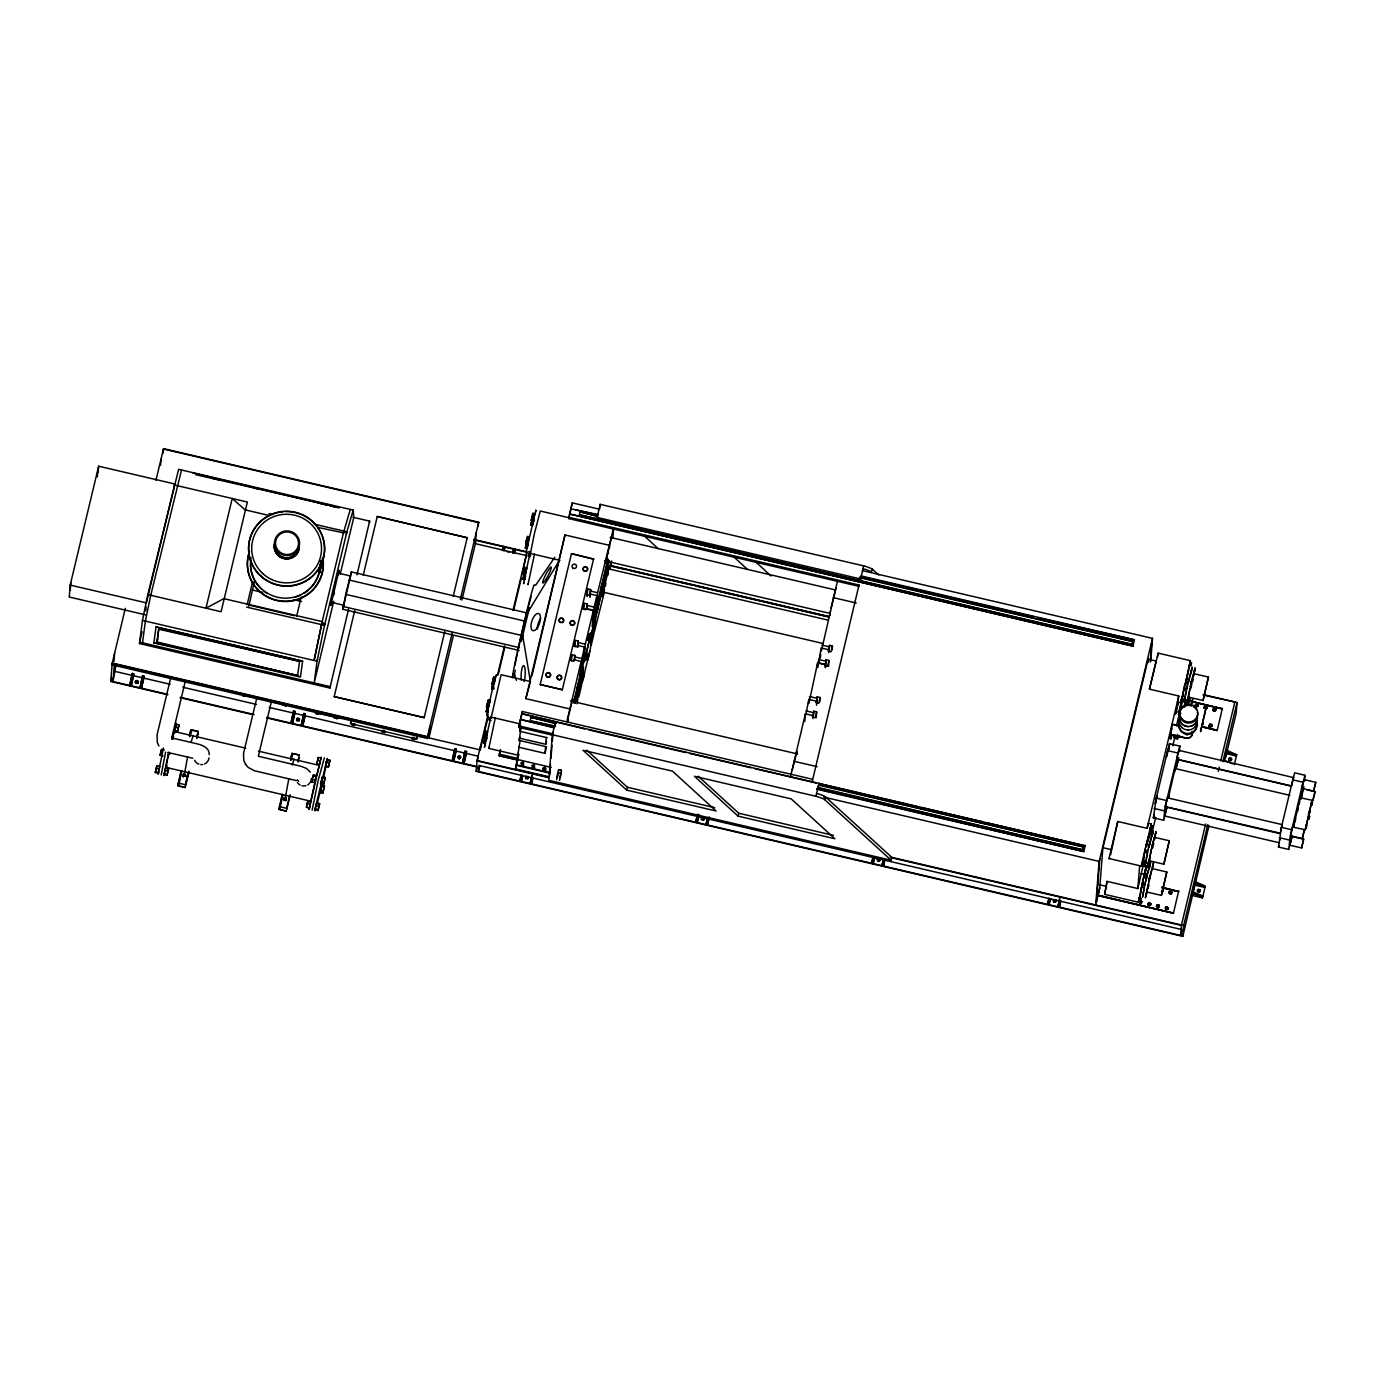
<?xml version="1.0" encoding="UTF-8"?>
<svg xmlns="http://www.w3.org/2000/svg" width="1385" height="1385" viewBox="0 0 1385 1385"><rect width="100%" height="100%" fill="white"/><g stroke="black" fill="none" stroke-linecap="round" stroke-linejoin="round"><path stroke-width="1.5" d="M568.819 517.263L859.012 585.024L858.925 586.34L568.733 518.579L572.265 502.876L599.584 509.265M572.265 502.876L568.733 518.579M1151.783 641.774L1150.191 662.168M862.388 570.62L1152.493 638.364L1150.727 661.355M1141.344 890.434L1138.401 902.241L1104.676 894.364L1107.065 881.379L1137.847 888.564L1144.374 860.085M1138.401 902.241L1145.966 866.889L1143.023 866.214M1188.018 673.647L1190.39 660.662L1158.154 653.131L1157.462 657.304M1139.491 897.497L1139.18 899.003M1150.9 825.962L1150.225 828.819L1150.537 827.278M1179.345 737.426L1179.587 736.249M1189.334 665.406L1189.992 662.671M554.225 735.591L518.769 727.315L522.335 711.509L812.528 779.27L812.406 780.69L859.012 585.024M522.335 711.509L518.769 727.315M555.333 723.628L555.489 721.637L552.355 734.725L548.806 780.309L891.178 860.258L891.871 857.384L825.01 796.479A12.292 2.285 13.5 0 0 817.566 793.64L816.544 793.951M549.655 775.288L550.486 764.572M550.988 758.149L551.992 745.286M552.338 740.992L552.996 732.423M823.729 797.085L1099.119 861.401L1095.725 904.994L1099.69 888.443L1102.841 848.382L1148.286 658.446L1147.957 662.601M1096.418 902.102L1099.777 859.081M70.185 585.093L146.412 602.89L174.874 484.006L98.647 466.208L70.185 585.093L69.25 597.022L145.477 614.819M70.271 589.975L70.825 582.791M97.348 476.856L97.902 469.653M98.162 472.181L98.647 466.208M167.637 694.751L110.765 681.472L112.22 663.017L427.394 736.612L427.255 738.465L112.081 664.869M113.968 661.389L114.591 653.374M167.741 694.352L112.999 681.558L114.28 665.389M112.999 681.558L115.873 665.631M132.302 673.404L129.74 685.471L132.302 673.404L133.774 673.751L133.618 675.741L131.211 685.817L133.774 673.751M348.57 609.106L329.907 688.033L139.47 643.558L142.447 620.411L147.814 594.615L178.613 469.325L353.21 510.095L353.781 517.436L340.26 573.996M145.789 610.837L146.1 606.872M142.568 675.811L140.006 687.86L142.568 675.811L144.04 676.157L143.884 678.131L141.46 688.207L144.04 676.157M160.608 465.135L161.076 459.127M163.188 453.068L163.534 448.636L478.708 522.232L478.05 526.231L478.154 524.811M155.345 772.553L156.903 765.611L159.829 766.286L158.288 773.228L155.345 772.553L156.903 765.611M164.209 773.886L167.083 775.288L168.624 768.346L165.698 767.654L164.971 770.424L164.209 773.886L167.083 775.288M165.698 767.654L168.572 769.056M174.579 730.501L177.47 731.903L179.011 724.961L176.085 724.268L175.358 727.038L174.579 730.501L177.47 731.903M176.085 724.268L175.254 728.458M189.156 771.133L185.226 787.511L177.903 785.797L181.071 770.683M182.889 776.431L185.642 775.998L182.889 776.431L183.409 774.111L185.469 774.596L185.642 775.998M183.409 774.111L184.534 773.921M183.322 776.898C183.807 771.133 185.798 778.82 183.461 775.202M184.17 775.652L187.616 756.66M185.226 787.511L178.648 785.832L181.799 770.995M178.128 782.958L185.452 784.81L188.395 772.38M196.722 737.72L198.194 731.436L190.87 729.722L189.658 736.664M191.39 732.596L191.597 730.034L198.194 731.574M197.968 734.275L196.999 738.361M290.261 794.748L286.349 811.125L279.026 809.411L282.176 794.28M283.561 798.868L283.752 799.976L284.254 797.656L286.331 798.141L285.829 800.461L283.769 799.699M284.254 797.656L286.331 798.141M284.687 800.634L285.829 800.461M285.033 799.197L288.842 778.612M293.551 711.059L290.988 723.126L293.551 711.059L295.022 711.405L294.866 713.396L292.46 723.472L295.022 711.405M286.349 811.125L279.77 809.446L282.904 794.592M279.251 806.572L286.574 808.286M291.231 759.794L292.702 753.648L299.316 755.05L291.975 753.336L290.781 760.261M299.091 757.889L298.104 761.975M317.927 527.443L343.445 532.827L346.891 531.788L353.21 510.095L352.638 512.71M303.817 713.465L301.255 725.515L303.817 713.465L305.289 713.812L305.133 715.785L302.726 725.861L305.289 713.812M319.468 570.689L318.966 572.732L319.848 565.478M320.056 571.434L320.056 564.716L320.281 570.481M319.589 570.135L320.056 564.734M318.966 572.697L320.541 565.842M320.905 560.51L320.627 563.885L320.593 560.856M320.177 571.139C321.303 566.413 321.562 563.366 319.779 564.474M306.362 807.091L309.236 808.476L310.794 801.534L307.851 800.859L307.141 803.612L306.362 807.091L309.305 807.767M307.02 805.031L307.851 800.859M310.794 801.534L307.799 801.569M321.164 758.149L318.238 757.474L316.698 764.416L317.407 761.646M326.427 763.81L327.275 758.53L315.07 809.048L318.031 810.537L319.589 803.594L316.646 802.902L314.862 810.848L315.676 809.117M316.646 802.902L319.519 804.304M318.031 810.537L319.589 803.594M329.907 688.033L330.011 686.614L139.591 642.138L142.101 631.664M328.418 767.151L329.959 760.209L327.033 759.534L325.492 766.459L328.418 767.151L329.145 764.399M334.2 696.62L424.208 717.638L334.2 696.62L354.733 610.595M519.167 650.465L342.874 609.296L345.679 594.355L351.375 571.918L527.65 613.088M351.149 574.74L351.375 571.918M417.127 737.114L416.677 738.984L350.561 723.559L350.855 719.958M369.501 522.56L369.622 521.141L352.881 517.228M377.257 516.484L467.247 537.778L377.257 516.484L363.216 575.329M383.645 730.986C379.455 729.168 387.661 732.388 383.697 730.414M413.682 737.997C409.51 736.145 417.647 739.452 413.734 737.426M416.677 738.984L416.972 735.4M427.878 734.881L427.255 738.465M488.23 716.46L480.231 749.891L428.917 737.911L429.817 726.554M454.817 748.714L452.254 760.78L454.817 748.714L456.288 749.06L456.132 751.051L453.709 761.127L456.288 749.06M461.915 600.051L475.401 543.664L476.267 532.723M465.083 751.12L462.503 763.17L465.083 751.12L466.537 751.466L466.381 753.44L463.975 763.516L466.537 751.466M1208.915 825.945L1182.807 936.364L476.215 771.376L477.081 760.521L488.022 714.816M1182.097 929.387L1180.643 935.429L478.448 771.462L478.933 765.438L1181.128 929.404M480.231 749.891L480.526 746.134M500.175 750.168L499.102 755.794L518.077 760.226M514.095 677.352L515.22 670.115M522.214 574.429L527.01 551.888L513.004 610.37M520.102 740.611L515.48 769.489L518.804 754.513M518.648 747.225L545.032 753.371L546.486 746.775L519.185 740.404L521.21 726.415L520.345 729.687M520.345 725.567L519.894 731.315L547.196 737.686M556.112 723.23L530.905 717.343L556.077 723.784M540.185 684.554L562.327 689.73L540.185 684.554L571.468 553.654L593.594 559.107L571.468 553.654M545.032 753.371L545.569 746.567M519.358 738.136L545.759 744.299L546.296 737.478M570.845 508.78L598.233 514.579M741.113 553.082L579.397 514.753L1131.857 644.337L745.286 554.069M596.883 515.791L580.073 511.861L596.848 516.363M571.468 660.766L571.936 654.741L574.862 655.417L574.55 659.433M574.879 646.795L575.381 640.355L578.307 641.03L577.822 647.366M574.204 660.87L574.862 655.417M577.632 646.691L578.307 641.03M583.777 609.296L584.245 603.271L587.188 603.964L586.876 607.98M579.12 687.427L577.181 703.822M580.107 674.928L581.163 661.441L573.84 659.745L573.494 661.182L570.568 660.489L571.936 654.741M575.381 640.355L573.996 646.102L576.939 646.795L577.285 645.341L584.609 647.055L581.856 658.567L580.748 672.625L573.736 701.953M586.115 608.846L593.472 609.989L592.157 626.886L608.24 559.315M587.084 596.606L587.69 588.885L590.633 589.577L590.027 597.125M586.53 609.417L587.188 603.964M582.791 670.202L581.596 685.385L578.843 696.897L579.848 683.982L575.346 702.836M583.327 663.38L584.609 647.055M593.472 609.989L585.301 644.181L583.968 661.078L573.979 702.853M589.837 596.797L590.633 589.577M878.783 575.035L872.031 568.941A12.292 2.303 13.5 0 0 864.586 566.101L600.086 504.313L596.797 519.392L597.593 515.082M599.757 508.485L600.086 504.313M592.347 630.244L591.153 645.445L593.905 633.932L594.927 621.017L609.452 560.7M592.884 623.44L594.165 607.115L596.918 595.602L589.595 593.888L589.248 595.325L586.322 594.65L587.69 588.885M596.918 595.602L595.81 609.66L607.859 559.367M595.567 618.697L594.598 631.058L604.483 591.637M596.554 606.215L597.61 592.728L613.555 528.135M610.595 566.101L610.82 564.387M612.914 537.847L613.642 528.481M804.789 721.516L805.395 713.812L812.718 715.526L812.372 716.963L815.315 717.638L816.683 711.89L813.757 711.197L812.926 718.659M805.758 714.937L808.84 699.425L816.163 701.122L815.817 702.576L818.743 703.251L820.128 697.503L817.202 696.811L816.527 702.472M808.511 703.493L808.84 699.425M809.03 702.87L817.704 662.359L824.993 664.627L819.487 663.346M813.272 717.222L813.757 711.197M817.444 665.752L817.704 662.359M817.756 667.639L821.149 647.955L828.472 649.669L828.126 651.106L831.069 651.798L832.437 646.033L829.511 645.358L828.715 652.577M816.527 705.259L817.202 696.811M820.353 657.996L820.682 653.98M816.215 717.915L816.683 711.89M821.374 650.863L837.388 581.544M819.781 701.797L820.128 697.503M825.252 667.206L826.066 659.745L828.992 660.437L828.524 666.445M825.443 667.76L826.066 659.745M818.293 786.611L818.189 788.03L819.037 783.166L815.903 796.271L816.873 796.531A12.292 2.285 13.5 0 1 824.317 799.353L891.178 860.258M829.061 651.019L829.511 645.358M832.143 649.894L832.437 646.033M863.617 565.842L860.327 580.921L861.124 576.627M862.89 569.287L863.911 568.975A12.292 2.303 13.5 0 1 871.338 571.832L872.463 569.218M817.981 787.996L1082.689 849.801L818.033 787.424M818.725 784.551L1083.382 846.928L818.673 785.105M816.769 789.225L1083.814 851.585L816.821 788.654M584.764 728.977L521.712 713.673L1085.182 845.819L986.362 822.742M1097.959 895.628L1099.725 887.872M1107.065 881.379L1104.676 894.364M1110.649 854.614L1117.764 821.495L1147.092 828.351L1148.373 823.279L1151.316 823.954L1150.918 826.655M859.496 577.112L1132.549 641.463L861.539 578.168M1132.982 646.12L569.512 513.956L1132.982 646.12L1134.402 639.783L861.054 575.97M1134.402 639.783L1037.642 617.779M1137.847 888.564L1139.647 865.625M1143.629 878.332L1143.785 876.359L1140.617 891.559L1141.465 889.101M1154.259 814.986L1153.376 817.964L1155.956 800.115M1171.97 734.76L1171.017 738.794L1169.546 738.447L1172.299 724.13L1178.341 725.532M1169.13 749.337L1169.546 743.555L1167.053 753.769M1167.036 807.109L1163.66 820.37L1165.062 807.126L1179.812 745.961L1179.414 751.726M1171.017 738.794L1171.329 734.829L1185.993 738.24A5.263 5.176 4.5 0 0 1192.243 731.73M1185.162 684.571L1188.261 670.825L1187.793 674.062M1185.993 738.24L1186.01 737.963A5.263 5.176 4.5 0 0 1192.26 731.436M1097.578 895.541L1173.441 913.269L1097.82 895.022M1178.6 891.68L1161.842 887.179M1180.643 935.429L1181.474 925.007L1205.642 824.023M1182.807 936.364L1183.673 925.526L1207.841 824.525M1194.632 885.396L1195.151 881.674L1205.262 886.071L1202.492 897.861L1192.225 895.472L1192.745 891.75L1202.855 896.13L1196.692 894.693M1192.572 894.017L1192.745 891.75M1195.151 881.674L1192.225 895.472M1202.492 897.861L1192.398 893.186M1202.422 727.073L1217.173 730.518L1202.509 726.519M1186.651 700.031L1222.349 708.947L1188.624 701.07M1226.106 753.873L1226.625 750.168L1236.718 754.842L1232.615 753.873M1203.253 694.612L1237.047 702.507L1236.182 713.344L1225.413 758.357M1278.978 845.716L1278.511 847.187L1281.073 829.338M1291.824 836.419L1289.799 845.196L1301.606 847.949L1303.631 839.172L1291.824 836.419L1288.742 849.438L1290.179 836.332L1303.043 782.248L1292.776 779.859L1280.865 829.632M1304.531 780.95L1304.93 775.184L1302.575 785.901M1305.639 827.901L1306.245 825.131L1306.488 828.109M1311.076 805.152L1311.699 802.365L1312.218 804.235L1311.076 805.152L1311.699 802.365M1311.941 805.343L1312.547 802.573M1117.764 821.495L1108.969 858.769L1109.575 857.938M1146.434 843.69L1141.223 866.3L1141.829 865.469M296.529 719.923C297.844 714.348 301.601 723.057 296.788 720.235M299.558 719.421L299.125 720.91M249.525 551.49A38.001 37.308 4.5 0 0 313.097 589.508C320.541 581.129 324.99 569.443 322.618 558.259L320.402 567.504M460.824 757.076C458.539 761.906 456.721 753.336 460.72 757.11M701.295 819.002L703.182 817.098L704.117 819.66M880.167 860.379L880.185 859.185M1056.097 901.462L1055.682 899.609M1147.784 903.661L1148.529 905.582L1150.589 904.699M1150.762 903.955L1150.329 905.288M1150.693 904.63L1150.693 903.574M1156.51 906.656L1157.254 904.786M1163.348 890.174L1161.478 891.94M1165.374 907.764L1166.118 909.685L1167.936 909.114M1169.165 891.94L1169.165 892.979M1168.126 909.374L1168.351 908.058M1195.307 705.086L1195.445 704.723M1198.215 706.056L1197.488 704.134L1195.428 705.017M1204.102 707.146L1204.275 708.549M1203.236 723.94L1203.063 722.537M1209.053 725.688C1210.94 720.044 1213.624 729.912 1209.295 726.138M1212.844 709.864L1213.554 708.566L1215.372 708.756M1212.031 726L1211.858 724.597M1197.298 890.278L1199.168 892.044M1200.189 891.247L1200.051 889.862M1231.732 759.084L1231.525 760.123M321.199 758.963L321.216 757.128L308.993 809.481L309.807 807.749M1149.446 862.37L1148.788 865.175L1149.031 863.894M1186.391 701.52L1186.651 700.239M1187.863 701.866L1188.122 700.585M142.516 642.83L145.39 621.086L150.74 595.308L181.539 470.017M153.856 642.848L156.02 626.938L302.623 661.164L300.441 677.075L153.856 642.848L172.865 646.553M156.886 642.692L158.842 628.478L299.575 661.337L297.619 675.551L156.886 642.692L157.751 639.178M158.842 628.478L157.059 641.982L297.619 675.551M350.405 577.372L350.509 575.987L337.975 573.061M174.129 733.306L174.268 731.505L245.803 748.194M319.519 570.499L319.97 568.56M489.874 701.468L488.368 707.666L486.533 707.233L487.866 701.226L488.247 700.048L490.082 700.464L489.701 701.658L487.866 701.226M494.012 684.069L495.086 679.273M493.683 688.345L492.056 687.583L491.675 688.76L493.51 689.193L493.891 687.999M496.522 675.811C497.319 665.769 482.794 730.657 488.022 712.582M524.898 579.034L525.625 575.589M535.701 512.121L535.874 509.992L526.04 552.459L526.473 551.369M512.312 677.802L512.883 673.872A48.198 1.402 -76.9 0 1 521.176 634.901L526.871 611.062A48.198 1.402 -76.9 0 1 534.16 584.92L535.631 585.266L554.779 557.237M528.412 583.604L527.979 584.695L534.506 554.087M518.302 753.094L518.128 755.24L488.818 748.385L495.328 717.776M532.013 675.603L564.993 534.974L608.985 545.24M1148.979 835.83L1149.083 834.514L1147.04 841.855M1146.036 860.206L1145.118 864.517M1146.191 868.378L1146.555 866.214M1146.676 865.954L1146.157 868.966M1152.026 835.674L1152.337 834.099M1146.33 878.505L1146.659 876.878M1149.446 867.737L1150.26 863.738M1150.433 863.79L1150.571 862.024L1146.364 878.419M1146.416 892.944L1145.637 896.337L1146.399 892.909M1154.519 838.514L1154.605 837.354L1169.269 840.764L1163.85 864.188L1149.186 860.76L1152.147 845.871M1154.64 839.258L1155.696 833.337M1155.817 833.251L1155.956 831.485L1152.787 843.88M1149.758 877.311L1150.069 875.684M1168.49 748.385L1167.849 750.393M1174.93 735.573L1174.549 738.257L1177.475 738.949L1178.341 735.556M1280.346 833.199L1165.408 806.607L1165.564 805.533L1167.434 797.829L1282.285 824.646L1281.333 828.195M1179.224 711.492L1179.05 712.461L1182.825 696.014M1167.451 797.899L1166.88 800.807M1177.475 738.949L1177.873 736.249M1291.616 785.953L1176.765 759.136L1177.856 753.89L1178.808 750.341L1293.625 777.608M1178.081 759.794L1176.038 768.502L1178.064 759.724L1290.82 786.057M1191.083 672.833L1191.81 669.128M1192.069 668.886L1192.208 667.12L1187.966 683.601L1188.295 681.957M1187.707 699.633L1188.036 698.005M1189.611 700.1L1189.75 698.334L1187.984 704.324M1193.801 675.568L1194.926 669.215M1194.995 669.561L1195.134 667.812L1191.325 682.182M1191.238 706.056L1191.1 705.484M1280.259 833.424L1280.415 832.35M1291.599 785.866L1293.659 777.175M1292.517 827.486L1290.526 835.83L1302.333 838.583L1304.376 829.805L1302.333 838.583M1300.117 799.214L1300.238 797.743L1312.963 800.478L1314.988 791.701L1307.128 789.848M1303.233 782.023L1303.926 779.565L1315.733 782.317L1313.707 791.112L1301.9 788.342L1302.696 784.256M1301.606 847.949L1303.631 839.172M1312.963 800.478L1313.776 796.375M1315.75 782.404L1314.919 786.42M611.599 537.761L611.91 535.51L605.401 563.228L607.236 556.978M175.48 728.545L176.328 723.282L171.74 739.244M608.985 569.737C612.499 550.832 596.987 618.541 604.535 589.162M1185.127 706.004L1185.508 703.615L1184.729 705.813M311.192 799.457L315.105 781.4L314.689 782.629L311.746 781.954L312.231 779.53L315.157 780.222L314.689 782.629M326.756 761.023L326.098 763.966M488.559 706.731L488.766 705.727M527.737 543.041L527.945 542.037M525.486 573.269L523.582 583.674L524.015 582.583M572.195 702.576L572.68 699.183L567.313 720.789M796.427 754.946L796.912 751.536L792.255 769.904M1150.641 828.178L1149.342 834.965L1151.281 827.745M1152.026 835.553L1148.788 847.291L1149.117 845.646M1152.407 835.12L1153.03 830.81L1149.221 845.196M1143.923 889.534L1143.387 892.511M1152.891 867.027L1153.497 862.716L1149.688 877.103M1185.196 696.534L1185.56 694.612M1191.204 671.863L1191.498 670.409M1185.335 705.277L1185.698 703.372M1174.601 772.12L1175.121 768.537L1289.816 795.319M1178.652 751.432L1178.808 750.341M1193.368 676.538L1193.783 673.664L1208.447 677.075L1203.028 700.498L1188.365 697.07L1189.853 689.159M1188.018 704.93L1189.438 700.048M1189.542 699.754L1189.213 701.399M1192.069 703.338L1192.675 699.027L1190.91 705M1303.77 780.638L1303.926 779.565M338.252 575.26L339.065 570.17L330.859 605.366L331.69 602.96M163.049 755.95L160.123 755.258L160.591 752.851L161.456 749.25L164.399 749.943M312.993 777.175L313.477 774.752L316.403 775.444L315.157 780.222M320.541 783.997L322.272 776.812L325.198 777.487L324.713 779.911L323.484 784.689L320.541 783.997L320.922 782.819L323.865 783.512M319.866 792.566L320.35 790.16L323.276 790.835L322.809 793.241L319.866 792.566L321.216 786.559L321.597 785.364L324.523 786.057L322.809 793.241M321.078 787.736L321.233 786.767L320.212 791.129L321.597 785.364M323.484 784.689L325.198 777.487M488.247 700.048L486.533 707.233M486.17 711.786L487.901 704.584L486.17 711.786L488.005 712.202L488.386 711.024M492.039 684.225L493.752 677.023L495.588 677.455L493.874 684.64L492.039 684.225L493.752 677.023M491.675 688.76L493.406 681.558L492.056 687.583M484.075 738.465L485.789 731.263L487.624 731.695L485.91 738.88L484.075 738.465L485.789 731.263M485.546 743.433L483.711 743.001L484.196 740.594L486.031 741.01L486.879 737.426M484.958 738.222L485.442 735.799L483.711 743.001M491.052 720.408L489.217 719.975L489.701 717.568L491.536 718.001M525.694 543.543L527.425 536.359L529.26 536.791L527.529 543.976L525.694 543.543L526.941 538.765M525.348 548.096L527.062 540.894L525.348 548.096L527.183 548.529M531.217 520.535L532.931 513.333L534.766 513.766L533.052 520.95L531.217 520.535L532.931 513.333M530.853 525.071L532.584 517.869L530.853 525.071L532.688 525.504M523.253 574.775L524.967 567.573L526.802 568.006L525.071 575.191L523.253 574.775L524.967 567.573M522.889 579.311L523.374 576.904L525.192 577.32L524.725 579.744L522.889 579.311L524.222 573.303M530.23 556.718L528.395 556.285L528.88 553.879M830.411 610.958L829.615 615.581L830.169 614.109M1310.037 811.662L1308.496 814.345L1309.189 811.454L1309.846 812.631M1308.998 812.424L1309.189 811.454M1308.15 818.812L1308.34 817.86L1308.998 819.02L1308.842 815.938L1309.5 817.115L1308.842 815.938M1309.362 814.536L1308.686 813.376M174.493 733.444L175.151 730.189M326.098 765.438L323.398 778.006M1142.296 862.024L1141.967 863.478M1181.422 698.577L1180.834 700.897L1181.076 700.031M172.9 739.417L173.627 735.902M321.58 624.548L314.118 660.489L322.203 621.605L343.445 532.827L350.284 509.42M314.343 524.188L346.891 531.788L324.505 625.31L317.061 661.182L314.187 682.909L333.733 601.228M321.06 781.625L321.112 781.85M486.308 736.958L484.421 747.363L485.564 743.797M574.498 702.784L574.671 701.849L574.308 703.043M1151.506 827.659L1151.16 829.182M1166.828 754.79L1166.499 756.729L1166.949 755.24M1147.594 852.623L1144.91 865.919L1145.862 862.994M1146.382 858.302L1146.918 855.722M1145.395 872.377L1145.88 870.074M1142.729 895.299L1142.989 894.104M1144.46 886.937L1142.452 897.151L1143.404 894.208M1186.097 692.033L1184.088 702.247L1185.041 699.304M1194.857 669.648L1194.112 672.729L1194.891 669.319M1178.774 757.491L1176.921 765.818M1299.13 804.218L1299.719 801.344M1303.891 786.697L1303.095 790.489M587.967 659.901L589.82 651.019M521.331 641.394L529.468 607.374M521.124 775.098L519.842 781.123L521.297 775.081M522.595 775.444L521.314 781.469L522.751 775.427M531.823 775.479L530.109 783.529L532.03 775.462M532.861 777.833L531.58 783.858L533.017 777.816M697.469 814.155L695.755 822.205L697.209 816.163M698.94 814.501L697.226 822.552L698.681 816.509M707.302 818.57L706.021 824.594L707.475 818.552M709.207 816.908L707.493 824.941L708.93 818.899M872.966 857.246L871.667 863.288L873.121 857.228M883.215 859.652L881.933 865.677L883.388 859.635M884.686 859.981L883.405 866.023L884.842 859.981M1048.878 898.328L1047.597 904.353L1049.034 898.311M1059.56 898.709L1057.846 906.76L1059.785 898.692M1060.598 901.064L1059.317 907.088L1060.772 901.046M1174.186 734.933L1173.736 737.426L1174.099 736.283M1185.647 684.986L1187.62 675.638M1178.029 736.266L1178.168 736.076M1178.271 701.381L1175.553 714.106L1178.116 703.493M1190.39 660.662L1178.496 714.798L1179.345 711.751M607.773 575.485L608.465 572.334M248.85 606.163L254.373 581.613M346.319 534.385L346.891 531.788M545.759 744.299L546.469 740.992M790.766 775.6L805.395 713.812M1155.696 801.24C1153.792 810.866 1159.055 788.048 1156.215 798.972M1145.499 852.433L1146.07 850.148L1145.655 851.723M1168.196 749.891L1167.191 754.288M1149.273 845.404L1149.602 843.777L1149.325 844.746M1179.743 711.942L1176.471 725.878M1186.581 679.741L1187.257 676.642M1185.404 694.474L1187.534 685.558M1188.157 682.909L1188.78 680.087L1188.503 681.056M1143.785 889.395L1146.763 876.411M1150.225 864.223L1149.585 866.889M1192.295 681.576L1192.9 678.823M1148.217 884.063L1146.745 891.975L1161.392 895.403L1166.811 871.996L1152.147 868.568L1145.378 897.844L1147.144 891.853M1191.031 687.635L1191.256 686.441L1190.875 687.86M1280.588 831.485L1280.813 830.463M167.135 774.579L168.624 768.346M177.522 731.193L179.011 724.961M831.035 607.98L835.951 588.14M1179.899 709.397L1180.072 708.064L1179.328 710.972M1177.371 734.5L1176.661 738.118L1177.025 736.976M165.594 752.107L161.179 774.942M168.537 752.782L163.897 775.6L164.728 773.869M1143.439 863.409C1142.66 867.27 1144.391 859.202 1143.612 863.063M1182.548 699.962C1181.821 703.615 1183.5 695.72 1182.721 699.615M1147.49 863.928L1147.905 862.214M1188.278 700.239L1188.538 698.958L1187.949 701.589M168.935 752.176L165.958 767.377L311.054 801.257M169.68 753.873L169.611 754.687M175.41 727.592L175.808 725.55L175.202 727.887M488.922 705.052L489.598 702.16M528.083 541.362L528.776 538.488M527.737 545.88L528.256 543.63M531.338 522.664L533.173 523.08L533.9 520.102M486.464 736.266L487.139 733.392M486.1 740.785L486.793 737.911M525.625 572.576L526.317 569.702M567.261 719.923L581.163 661.441M588.625 635.68C587.344 641.913 590.097 629.154 588.833 635.386M594.823 609.781C593.542 616.013 596.294 603.254 595.031 609.487M601.783 585.232C600.501 591.464 603.254 578.705 601.99 584.937M601.073 594.321C599.792 600.536 602.527 587.829 601.263 594.026M586.842 658.256C585.578 664.471 588.331 651.729 587.05 657.962M593.04 632.356C591.759 638.589 594.529 625.83 593.247 632.062M1178.168 700.879L1177.544 702.507L1178.774 695.997L1149.446 689.141L1158.154 653.131M1145.43 848.572L1142.989 860.847M1146.641 846.806L1147.421 843.413M1151.766 825.927C1152.787 823.383 1149.083 837.371 1151.454 827.503M1184.608 684.883L1182.167 697.157L1183.24 694.595M1147.144 854.043L1148.355 849.247M1152.493 833.857L1152.822 832.229L1152.095 835.449M1143.041 879.7L1141.101 890.018M1186.304 690.371L1188.417 681.281M1184.625 699.183L1184.331 700.741L1184.833 698.3M1146.572 868.499L1147.092 866.231M1152.043 846.339L1151.749 847.88L1153.238 841.301M1148.373 863.565L1147.836 866.612L1149.602 860.639M1152.199 846.096L1152.545 844.486L1152.251 845.439M1148.546 863.322L1148.858 861.678L1148.096 865.106L1152.164 845.646M1152.718 847.88L1153.74 843.361M1144.685 885.275L1147.836 871.84M1146.815 876.636L1147.144 875.026L1146.867 875.978M1185.525 705.796L1186.322 702.212M1143.144 893.862L1143.335 892.996L1142.694 895.645M1190.529 686.146L1187.222 701.502M1191.221 682.649L1190.892 684.259L1193.783 673.664M1191.377 682.407L1191.706 680.762L1191.429 681.749M1187.551 699.875L1187.014 702.922L1188.78 696.949M1192.225 682.684L1192.918 679.689M1149.585 877.553L1149.256 879.163L1149.637 877.778M1152.805 866.006C1151.87 870.611 1153.947 860.933 1152.961 865.763M1165.477 811.887L1164.664 815.973L1279.515 842.807M1165.893 811.298L1166.724 807.282L1165.616 812.441M1191.983 702.316C1190.996 707.129 1193.143 697.209 1192.139 702.074M1280.069 839.829L1280.329 838.704M1297.537 811.402L1298.386 807.645M1314.521 787.009L1313.707 791.112M1314.175 795.786L1314.988 791.701M598.181 603.289C596.848 609.694 599.688 596.727 598.32 603.289M580.904 681.299C579.571 687.67 582.392 674.737 581.025 681.299M587.101 655.399C585.716 661.978 588.59 648.838 587.223 655.399M609.244 548.598L609.729 546.538M1139.128 898.83L1138.799 900.389L1139.474 897.463M1140.582 899.159C1139.665 903.522 1141.586 894.814 1140.634 899.35M163.482 747.969L158.046 774.232L158.859 772.501M322.255 783.062L317.078 804.079M556.666 777.678L558.553 769.731L561.496 770.424L558.605 769.818M819.176 661.563L818.985 662.965M1155.748 800.409L1167.642 750.635L1177.925 753.042M1145.793 851.515L1145.533 852.589M1184.867 687.878L1184.504 689.609L1184.833 688.449M1148.165 849.542L1149.238 844.954M1143.906 874.766L1144.322 873.208L1143.646 876.134M1190.269 686.544L1191.342 681.957M1190.892 687.635L1191.879 684.19M1148.632 881.449L1149.706 876.861M1302.575 792.739L1301.052 799.162M195.649 474.674L334.46 506.321M339.221 507.914L192.948 472.995M608.05 553.706L608.448 552.009M1151.143 829.58L1147.94 841.803M125.291 608.379L112.185 663.45L427.359 737.045L452.272 632.737M155.986 480.162L163.534 448.636M110.765 681.472L111.735 677.455M139.47 643.558L140.474 639.368M170.736 677.75L157.042 734.916L157.301 742.447L158.929 745.978M161.37 750.48L160.123 755.258M171.775 737.755L185.192 681.628M189.399 735.868L190.87 729.722M177.903 785.797L180.846 773.523M190.126 736.179L191.597 730.034M196.722 737.582L198.194 731.436M185.452 784.81L188.395 772.536M247.171 604.674L252.641 581.388M257.091 696.707L243.518 753.423L243.812 760.607L245.63 764.381M258.406 755.898L271.27 702.16M296.667 616.238L301.168 597.073M320.073 568.941L319.381 571.815L322.393 572.507M290.521 759.482L291.975 753.336M279.026 809.411L282.453 795.077M286.557 808.424L289.517 795.994M297.827 761.334L299.316 755.05M315.105 710.574L314.655 712.444L340.45 718.469M356.966 574.913L369.622 521.141M313.477 774.752L311.746 781.954M323.276 790.835L324.523 786.057M350.561 723.559L351.011 721.689M424.208 717.638L444.741 631.612M453.224 596.346L467.264 537.501M460.27 599.567L478.708 522.232M428.917 737.911L453.414 635.559M502.599 550.416L503.551 546.4L502.426 550.434M504.053 550.763L505.023 546.729L503.898 550.78M512.848 552.823L513.818 548.789L512.692 552.823M514.32 553.152L515.289 549.135L514.164 553.169M533.173 523.08L534.021 519.496M497.509 675.118L504.521 645.877M498.219 674.685L504.711 647.539M513.714 609.937L521.21 578.618M476.215 771.376L477.254 767.048L266.63 717.88M528.395 556.285L529.641 551.507M478.448 771.462L479.902 765.42M499.57 753.838L500.539 749.631M569.806 708.93L525.833 698.663L564.993 534.974M530.905 717.343L530.178 720.789L555.42 726.104M579.346 515.307L580.073 511.861M562.327 689.73L593.611 558.813M584.245 603.271L582.877 609.036L585.803 609.712L586.149 608.275M574.862 703.303L583.518 666.756L582.289 682.511L590.46 648.318L591.707 632.564L608.707 561.548M556.614 779.755L558.778 772.466M559.765 777.608L561.496 770.424M609.712 569.443L611.651 560.942M559.54 780.447L561.271 773.245L560.198 772.726M626.695 790.125L583.033 750.272L672.452 771.151L716.114 811.004L626.695 790.125L627.388 787.251L586.842 750.237M738.101 816.146L694.439 776.292L791.199 798.885L834.861 838.739L738.101 816.146L738.794 813.255L698.248 776.258M825.027 664.056L824.681 665.492L827.624 666.185L828.992 660.437M824.75 799.63L825.443 796.756M1082.689 849.801L1083.416 846.356M1131.857 644.337L1132.601 640.891M1083.814 851.585L1085.234 845.265M1099.084 861.955L1152.493 638.364M1149.446 689.141L1156.163 661.078L1147.905 659.156M1147.092 828.351L1178.774 695.997M1169.546 738.447L1171.952 728.389M1151.195 836.124L1155.731 817.219M1172.818 745.788L1175.328 735.279M1179.726 736.041L1179.414 737.287M1173.441 913.269L1178.652 891.109M1217.173 730.518L1222.384 708.376M1218.229 771.41L1219.233 767.203M1220.739 760.902L1234.849 701.987L1203.271 695.045M1222.938 761.404L1237.047 702.507M1223.873 761.681L1224.219 760.244L1232.65 763.897M1224.461 760.78L1226.452 752.436M1234.329 764.624L1236.736 754.548M1290.664 842.513L1292.153 836.315M1308.998 819.02L1309.691 816.146M156.02 626.938L302.623 661.164M299.575 661.337L158.669 629.171M605.314 586.063L605.955 583.414M1149.117 863.513L1149.446 862.266M320.212 570.845L319.71 572.905M530.109 553.065L525.417 574.065M490.931 716.737L486.083 738.24L484.456 737.27M525.833 698.663L530.403 681.541L501.093 674.703L491.277 717.17L520.587 724.009M1146.243 845.127L1151.316 823.954M1142.331 886.417L1143.3 882.384M1148.113 888.027L1148.823 885.136M1292.776 779.859L1294.663 772.778L1304.964 775.323M333.75 595.083L334.443 592.243M316.559 775.392L319.346 765.386L258.424 751.155M534.264 515.584L533.363 519.946M567.66 722.208L568.421 719.179M1189.144 678.858L1191.221 671.95M1144.46 873.727L1146.295 867.045L1144.633 872.948M1166.083 804.166L1165.408 806.607M1165.356 813.532L1164.664 815.973M1149.792 876.653L1150.035 875.77M1147.905 887.993L1148.563 885.448M1294.94 822.032L1295.754 818.847M1290.474 842.755L1289.799 845.196M318.238 757.474L317.529 760.226L320.454 760.919L319.675 764.381L316.75 763.706M329.959 760.209L329.249 762.979L326.323 762.287M1180.193 709.916L1182.946 700.083M1306.245 825.131L1305.968 826.239L1307.111 825.339M166.131 768.813L166.979 765.576M519.185 740.404L520.067 737.132M172.467 737.599L174.268 731.505M191.286 741.494L193.242 735.452M292.148 765.039L294.087 758.997M326.652 761.161L326.029 763.706L326.981 760.244L329.907 760.919M1143.698 858.648L1144.322 856.363M1187.326 701.208L1188.001 698.092M1153.428 841.336L1154.605 837.354M1148.234 870.905L1149.619 866.646M246.582 607.115L324.505 625.31L325.008 623.406M317.563 659.295L317.061 661.182L142.447 620.411M342.874 609.296L344.017 605.245M1184.002 707.337L1185.577 701.728M1184.539 706.488L1185.733 702.524M582.929 679.81L584.522 674.287M320.783 564.89L319.364 567.59M1145.153 864.413L1146.191 860.864M1149.827 858.804L1149.186 860.76M1169.148 795.354L1168.351 797.795L1175.121 768.537M1294.265 824.56L1293.469 827.018L1300.238 797.743M477.963 758.062L477.046 760.954L548.529 777.643M533.052 520.95L533.433 519.773L531.598 519.34M525.071 575.191L525.452 574.013M489.217 719.975L489.598 718.798M485.91 738.88L486.291 737.703M1308.496 814.345L1309.5 814.068M350.509 575.987L343.757 605.228L331.223 602.302M138.102 682.926C139.677 678.685 132.821 680.779 136.059 683.532M165.958 767.377L166.321 766.459M569.581 517.869L540.271 511.013L534.368 533.675L530.438 553.481L559.765 560.319M488.818 748.385L489.234 747.294M518.128 755.24L518.561 754.133M523.79 765.282L522.422 763.1L521.176 765.368M534.783 767.861L533.415 765.68L532.186 767.931M877.242 859.704C880.895 854.303 879.856 865.712 877.242 859.652M1208.447 677.075L1203.028 700.498M1198.077 706.419L1198.198 705.294M1206.872 708.479L1206.854 706.714M1203.08 724.303L1202.821 722.243M1142.781 885.777L1143.456 884.859M1212.879 709.484L1214.316 708.064L1215.632 709.051M1215.666 710.522L1215.805 709.12M1169.269 840.764L1163.85 864.188M1147.767 903.938L1149.204 902.518L1150.675 903.851M1166.811 871.996L1161.392 895.403M1156.544 906.275L1156.717 905.34M1169.13 892.494L1169.304 891.576M1172.108 892.615L1170.654 894.035M1305.276 829.771L1312.045 800.513L1305.276 829.771L1292.551 827.053M559.678 559.973L528.343 611.408L526.871 611.062M135.453 681.524L137.115 680.797L138.223 681.801M138.136 682.511L137.565 683.497M183.616 775.15L184.897 775.444M545.552 770.735C547.681 767.584 541.085 767.775 543.422 770.787M704.151 819.245L703.234 820.37L701.52 819.73M880.064 860.31C877.017 863.374 876.722 856.345 879.994 859.271M1195.411 705.294L1197.09 704.273L1198.181 705.571M1053.552 899.679L1053.916 902.414M1053.293 900.406L1055.664 900.042L1055.422 902.379M1055.993 901.393L1054.712 902.172L1053.223 901.116M1204.223 707.06L1206.577 706.696M1206.906 708.185L1205.625 708.964M1215.441 710.834L1215.874 709.501L1213.883 708.687M1211.91 726.069L1209.867 726.675M1139.111 901.531L1141.465 901.15M1141.794 902.639L1139.18 902.708M1162.915 891.524L1162.552 888.928M1156.683 905.911L1158.345 905.184M1169.286 891.853L1170.983 890.832L1172.125 892.511M1169.269 892.148L1170.931 891.403M1159.383 906.76L1158.102 907.521L1156.613 906.465M1165.755 907.088L1165.391 908.802M1165.495 907.677L1167.191 906.673L1168.299 908.629M1228.893 758.668C1232.546 754.565 1231.594 764.33 1228.789 759.517M1197.419 890.191L1198.735 889.135L1200.033 890.157M561.271 773.245L560.163 773.263M137.911 682.822L135.366 682.234M507.118 551.784L509.49 552.026M284.635 798.574L284.392 799.595M526.127 776.206L525.85 778.959M527.668 779.149C530.42 776.95 524.811 774.942 525.434 778.301M703.926 819.556L701.381 818.951M1197.869 706.454L1195.74 706.506M1202.89 724.338L1201.816 725.082M1169.511 891.542L1171.641 891.49L1171.398 893.827M1156.925 905.323L1158.397 904.613L1159.47 905.911M1229.118 758.357L1231.663 758.997M1231.317 760.14L1229.188 760.175M1197.644 889.88L1199.774 889.845M1199.843 891.646L1198.371 892.338L1197.281 891.317M1199.514 892.182L1200.206 890.226M285.431 799.837C282.142 797.795 288.011 798.712 284.531 799.457M1215.164 710.799L1214.022 710.972M1202.578 724.58L1201.436 724.753M1162.638 891.49L1161.496 891.663M1148.442 903.02L1150.519 903.505M1150.052 905.253L1148.546 905.305M1166.032 907.123L1167.52 907.365M337.351 717.309L336.503 716.686M1171.069 893.689L1169.927 893.585M1157.6 904.924L1158.726 905.323M1167.278 909.512L1165.564 908.872M1188.157 730.189L1190.494 729.722A9.037 8.881 4.5 0 0 1196.865 718.85M517.765 759.569L551.178 767.394M324.35 757.837L318.169 780.465L312.127 810.19M317.979 712.929L318.689 712.6M353.902 724.026L355.01 724.009L352.5 723.628M575.052 509.749L596.087 514.666M861.02 576.524L968.253 601.575M972.46 602.544L1033.435 616.792M596.952 517.401L860.483 578.93M580.055 520.31L592.624 523.236M532.55 514.51L534.385 514.943M531.684 518.111L533.519 518.544M610.266 537.38L835.068 589.872M531.234 523.894L533.069 524.309M833.199 597.61L856.242 602.977M163.499 449.052L478.673 522.664M527.044 537.536L528.88 537.969M526.179 541.137L528.014 541.57M604.76 560.804L829.563 613.295M525.815 545.673L527.65 546.106M610.802 565.565L829.373 616.602M609.14 565.461L828.299 616.637M1188.642 700.793L1222.366 708.653M611.218 566.24L625.968 569.685M630.192 570.672L691.305 584.937M695.512 585.924L828.282 616.931M525.729 546.902L527.564 547.335M609.175 569.01L827.901 620.082M1177.406 701.97L1180.332 702.662M528.758 551.749L530.594 552.182M211.611 478.119L219.973 480.076M253.455 487.901L259.722 489.355M318.29 503.032L326.67 504.988M330.842 505.975L337.126 507.429M473.843 539.457L526.49 551.749M473.808 539.873L524.344 551.68M528.776 555.108L530.611 555.541M475.401 543.664L526.716 555.645M1176.038 711.561L1178.981 712.254M174.06 484.923L247.361 502.028L221.098 611.737L147.814 594.615M1202.44 726.796L1217.207 730.241M524.586 568.768L526.421 569.183M524.482 569.997L526.317 570.412M523.72 572.351L525.556 572.784M268.967 513.593L273.087 514.545M1173.736 724.753L1180.02 726.207M603.825 592.313L822.552 643.384M268.465 515.324L245.076 509.853L232.213 498.496L205.967 608.205L223.833 598.649L322.203 621.605L324.505 625.31M590.287 591.014L597.61 592.728M821.842 645.081L829.165 646.795M523.27 578.134L525.105 578.549M1169.875 734.188L1186.01 737.963M1226.14 753.596L1236.389 755.985L1226.296 751.605M586.842 605.401L594.165 607.115M818.397 659.468L825.72 661.182M1169.581 743.71L1179.847 746.099M587.933 609.279L593.438 610.56M320.731 568.56L320.004 568.387A34.902 34.279 4.5 0 1 280.099 597.749A34.902 34.279 4.5 0 1 251.049 557.688M349.107 580.038L525.382 621.207M577.96 642.467L585.301 644.181M809.515 696.534L816.856 698.248M521.176 634.901L522.647 635.23L530.403 681.541M345.679 594.355L521.955 635.525M574.533 656.854L581.856 658.567M806.07 710.92L813.41 712.634M343.099 606.474L519.375 647.643M1156.285 798.124L1166.551 800.513M1281.402 827.33L1291.686 829.736M252.364 590.01L262.631 592.399M293.412 599.601L301.618 601.505M1168.784 807.68L1279.463 833.528M1154.086 808.459L1164.352 810.848M1279.203 837.665L1289.47 840.072M249.231 605.158L294.607 615.754M1153.341 817.825L1163.625 820.232M1278.476 847.049L1288.742 849.438M512.883 673.872L514.337 674.218L516.38 680.347M493.372 678.2L495.207 678.633M492.523 681.801L494.341 682.234M570.412 700.931L797.587 753.977M492.419 683.03L494.255 683.463M492.16 686.354L493.995 686.77M794.02 761.283L817.063 766.667M1102.789 847.637L1111.047 849.576M487.001 704.827L488.836 705.259M486.914 706.056L488.749 706.488M588.954 729.947L685.679 752.54M689.886 753.527L750.86 767.757M755.067 768.744L816.042 782.975M820.249 783.962L916.974 806.555M921.181 807.524L982.155 821.772M486.654 709.362L488.49 709.795M532.273 721.273L555.385 726.675M553.983 727.281L520.345 719.421L553.948 727.852M1108.987 858.527L1141.24 866.058M518.89 725.896L552.528 733.756M1199.081 884.911L1203.184 885.863M552.355 734.725L815.903 796.271M1194.666 885.102L1204.915 887.508L1194.822 883.128M177.055 647.522L185.434 649.478M189.624 650.465L214.762 656.334M218.934 657.304L298.519 675.897M1141.015 873.606L1143.941 874.281M1161.773 887.456L1178.635 891.386M1161.755 887.733L1176.506 891.178M485.408 732.44L487.243 732.873M484.542 736.041L486.377 736.474M1098.703 884.565L1106.667 886.417M499.241 754.098L517.851 758.443M247.794 695.98L256.225 697.936M270.958 701.381L281.484 703.84M499.119 755.517L518.094 759.932M1097.595 895.264L1173.459 912.975M627.388 787.251L714.729 807.645M738.794 813.255L833.441 835.363M516.432 764.762L549.949 772.588M115.405 671.5L170.165 684.277M182.785 687.22L256.485 704.428M269.123 707.389L477.6 756.072M516.397 765.334L549.897 773.159M515.532 768.935L549.031 776.76M477.081 760.521L548.997 777.314M890.295 857.021L1183.673 925.526M891.265 857.679L1181.44 925.44M180.379 697.296L254.078 714.504M266.716 717.465L477.288 766.632M180.275 697.711L251.88 714.435M175.358 727.038L178.284 727.714M325.544 765.749L328.47 766.442M258.735 756.348L300.822 766.234L306.362 768.381L310.361 772.137M172.207 738.032L196.289 743.658C201.898 744.888 209.654 747.675 209.222 754.721M313.097 775.946L316.022 776.621M321.891 777.989L324.817 778.682M321.026 781.59L323.952 782.283M321.216 786.559L324.142 787.234M167.81 752.436L192.723 758.253M320.247 791.389L323.19 792.064M156.176 768.363L159.119 769.056M164.971 770.424L167.914 771.099M307.141 803.612L310.067 804.304M315.936 805.672L318.862 806.347M155.414 771.843L158.34 772.518M315.157 809.134L318.1 809.827M296.442 780.621L254.424 770.77L248.088 767.342L245.439 764.156M1214.004 711.267L1213.087 710.315M1170.273 894L1169.356 893.048M1213.641 711.128L1212.931 709.968M1196.034 707.025L1195.342 705.848M1211.581 724.58L1209.763 724.39L1209.122 726.069M1193.178 706.54L1195.065 707.943A9.037 8.881 4.5 0 1 1196.502 709.778M755.483 561.687L771.047 576.004M733.479 556.562L747.502 569.443M644.06 535.683L658.083 548.564M297.446 779.824L298.658 781.227M1209.52 726.727L1209.14 725.792M1169.581 893.637L1169.13 892.321M1159.089 904.976L1158.466 907.746L1156.544 906.084M1148.2 905.357L1147.75 904.041M1141.725 901.445L1139.665 900.683L1138.989 902.656M704.082 818.189L702.368 817.548L701.347 819.383M527.945 776.379L528.343 778.231L525.642 778.231M296.996 720.962L296.615 719.888M1181.751 727.592L1180.332 725.584A9.037 8.881 4.5 0 1 1180.297 716.703M1195.48 706.488L1195.272 705.467M1139.024 902.362L1140.876 903.643L1141.898 901.514M299.472 719.456L297.602 718.469L296.58 720.304M1228.91 760.157L1228.72 759.136M1207.062 707.735L1205.14 706.073L1204.102 708.185M560.284 622.488A2.251 2.216 4.5 0 1 559.713 619.008A2.251 2.216 4.5 0 1 563.279 619.372A2.251 2.216 4.5 0 1 561.998 622.661M584.816 571.33A2.251 2.216 4.5 0 1 583.449 567.954A2.251 2.216 4.5 0 1 587.136 567.85A2.251 2.216 4.5 0 1 585.994 571.295M515.03 665.198A38.261 1.108 -76.9 0 1 516.051 659.797M516.38 658.135A38.261 1.108 -76.9 0 1 517.142 654.464M517.557 652.491A38.261 1.108 -76.9 0 1 528.204 607.236M528.672 605.47A38.261 1.108 -76.9 0 1 531.199 596.502M521.314 680.26A9.037 2.008 -86.9 0 1 522.266 667.57A9.037 2.008 -86.9 0 1 525.019 668.868A9.037 2.008 -86.9 0 1 524.067 681.576M537.38 629.032A9.037 3.982 -71.2 0 1 540.548 618.524M1188.157 730.016A9.037 8.881 4.5 0 1 1181.769 727.419M1197.436 717.776A9.037 8.881 4.5 0 1 1190.771 726.346M1180.591 722.191A9.037 8.881 4.5 0 1 1180.574 713.327M1197.454 717.603A9.037 8.881 4.5 0 1 1190.771 726.173L1188.434 726.64A9.037 8.881 4.5 0 1 1182.028 724.043L1180.609 722.035A9.037 8.881 4.5 0 1 1180.591 713.154M1188.434 726.467A9.037 8.881 4.5 0 1 1182.046 723.87M1197.402 711.925A9.037 8.881 4.5 0 1 1191.048 722.797L1188.711 723.091A9.037 8.881 4.5 0 1 1182.305 720.494L1180.868 718.659A9.037 8.881 4.5 0 1 1184.14 706.523M1186.322 705.64A9.037 8.881 4.5 0 1 1190.996 705.64M1196.519 723.109A9.037 8.881 4.5 0 1 1187.828 734.275A9.037 8.881 4.5 0 1 1179.068 723.109M1189.126 733.375A1.956 1.922 4.5 0 1 1185.335 733.479M1196.588 722.399A9.037 8.881 4.5 0 1 1190.217 733.271L1187.88 733.565A9.037 8.881 4.5 0 1 1181.492 730.968L1180.055 729.116A9.037 8.881 4.5 0 1 1179.12 722.399M285.397 511.602A38.001 37.308 4.5 0 1 320.368 566.084A38.001 37.308 4.5 0 1 254.996 569.564A38.001 37.308 4.5 0 1 283.423 511.706M319.346 572.161A34.902 34.279 4.5 0 1 303.765 593.421M300.562 595.135A34.902 34.279 4.5 0 1 295.455 597.073M267.288 593.49A34.902 34.279 4.5 0 1 264.258 591.464M261.471 589.144A34.902 34.279 4.5 0 1 250.495 565.201M322.705 557.341A38.001 37.308 4.5 0 1 282.592 601.436A38.001 37.308 4.5 0 1 249.49 551.853M297.983 549.118A11.513 11.305 4.5 0 1 275.251 546.815A11.513 11.305 4.5 0 0 297.983 549.239M298.762 543.093A12.534 12.309 4.5 0 1 287.145 558.917A12.534 12.309 4.5 0 1 274.559 543.768M298.779 542.972A12.534 12.309 4.5 0 1 287.162 558.813A12.534 12.309 4.5 0 1 274.559 543.647M208.962 757.959A7.531 7.392 4.5 0 1 204.599 763.966M202.712 764.52A7.531 7.392 4.5 0 1 200.756 764.589M198.834 764.156A7.531 7.392 4.5 0 1 194.627 760.278M311.296 778.335A7.531 7.392 4.5 0 1 307.73 784.845M305.947 785.641A7.531 7.392 4.5 0 1 302.051 785.745M300.199 785.053A7.531 7.392 4.5 0 1 297.359 782.421M273.641 701.589A10.578 1.974 13.5 0 1 270.058 701.537M257.558 698.456A10.578 1.974 13.5 0 1 255.844 697.642M576.558 697.019L577.58 692.673L576.558 697.001M576.904 692.483L577.943 688.137L576.904 692.465M577.268 687.947L578.289 683.601L577.268 687.912M581.804 666.254L582.825 661.926L581.804 666.254M588.002 640.355L589.023 636.027L588.002 640.355M592.849 631.629L593.871 627.301L592.849 631.629M594.2 614.455L595.221 610.127L594.2 614.455M597.385 609.989L598.407 605.643L597.385 609.954M598.095 600.9L599.116 596.554L598.095 600.882M1151.679 829.13L1152.372 826.222L1151.714 828.957M1190.806 665.666L1191.498 662.774L1190.806 665.666M457.846 756.764C459.127 763.343 462.642 752.574 457.846 756.764M521.089 763.1C523.115 768.71 525.434 758.98 521.089 763.1M532.082 765.68C534.108 771.272 536.428 761.56 532.082 765.68M543.076 768.242C545.101 773.851 547.421 764.122 543.076 768.242M574.013 701.433L575.017 697.313L574.013 701.433M582.029 663.398L583.05 659.277L582.029 663.398M580.263 685.973L581.25 681.801L580.263 685.973M584.574 659.987L584.453 661.441L591.222 632.183L584.574 659.987M601.038 591.603L602.025 587.43L601.038 591.603M1145.118 876.324L1145.776 873.537L1145.118 876.324M1200.657 730.536L1200.57 731.713L1205.989 708.306L1200.657 730.536M1301.19 797.275L1303.198 789L1301.19 797.275M874.42 857.592L873.139 863.617L874.593 857.575M1050.332 898.675L1049.051 904.699L1050.505 898.657M242.704 695.651L245.578 696.395L242.704 695.651M283.163 705.103L286.037 705.848L283.163 705.103M315.867 713.604L318.758 714.348L316.022 713.569M334.339 717.915L337.213 718.659L334.339 717.915M351.79 724.701L354.664 725.446L351.946 724.667M381.914 731.747L384.788 732.492L381.914 731.747M411.951 738.759L414.825 739.503L412.107 738.724M570.897 624.445A2.251 2.216 4.5 0 0 574.637 623.354A2.251 2.216 4.5 0 0 571.797 620.722A2.251 2.216 4.5 0 0 570.897 624.445M559.834 621.865A2.251 2.216 4.5 0 0 563.574 620.774A2.251 2.216 4.5 0 0 560.717 618.125A2.251 2.216 4.5 0 0 559.834 621.865M583.812 570.499A2.251 2.216 4.5 0 0 587.552 569.391A2.251 2.216 4.5 0 0 584.712 566.759A2.251 2.216 4.5 0 0 583.812 570.499M572.749 567.919A2.251 2.216 4.5 0 0 576.489 566.811A2.251 2.216 4.5 0 0 573.632 564.18A2.251 2.216 4.5 0 0 572.749 567.919M557.843 678.979A2.251 2.216 4.5 0 0 561.6 677.888A2.251 2.216 4.5 0 0 558.744 675.239A2.251 2.216 4.5 0 0 557.843 678.979M546.781 676.399A2.251 2.216 4.5 0 0 550.52 675.309A2.251 2.216 4.5 0 0 547.681 672.66A2.251 2.216 4.5 0 0 546.781 676.399M557.826 679.273A2.251 2.216 4.5 0 0 561.566 678.165A2.251 2.216 4.5 0 0 558.726 675.534A2.251 2.216 4.5 0 0 557.826 679.273M546.763 676.694A2.251 2.216 4.5 0 0 550.503 675.586A2.251 2.216 4.5 0 0 547.646 672.954A2.251 2.216 4.5 0 0 546.763 676.694M570.88 624.739A2.251 2.216 4.5 0 0 574.619 623.631A2.251 2.216 4.5 0 0 571.763 620.999A2.251 2.216 4.5 0 0 570.88 624.739M545.638 579.865A9.037 1.281 -62.3 0 0 551.265 567.019A9.037 1.281 -62.3 0 0 544.097 578.012A9.037 1.281 -62.3 0 0 545.638 579.865M537.311 627.803A9.037 3.982 -71.2 0 0 538.834 613.607A9.037 3.982 -71.2 0 0 531.044 624.808A9.037 3.982 -71.2 0 0 537.311 627.803M1182.392 719.386A9.037 8.881 4.5 0 0 1197.506 715.404A9.037 8.881 4.5 0 0 1186.408 704.532A9.037 8.881 4.5 0 0 1182.392 719.386M278.437 552.182A12.534 12.309 4.5 0 0 299.229 546.088A12.534 12.309 4.5 0 0 283.406 531.424A12.534 12.309 4.5 0 0 278.437 552.182M279.147 551.455A11.513 11.305 4.5 0 0 298.242 545.846A11.513 11.305 4.5 0 0 283.7 532.394A11.513 11.305 4.5 0 0 279.147 551.455M262.7 573.477A34.902 34.279 4.5 0 0 320.593 556.493A34.902 34.279 4.5 0 0 276.533 515.705A34.902 34.279 4.5 0 0 262.7 573.477M260.588 575.675A38.001 37.308 4.5 0 0 323.605 557.185A38.001 37.308 4.5 0 0 275.632 512.796A38.001 37.308 4.5 0 0 260.588 575.675"/></g></svg>
